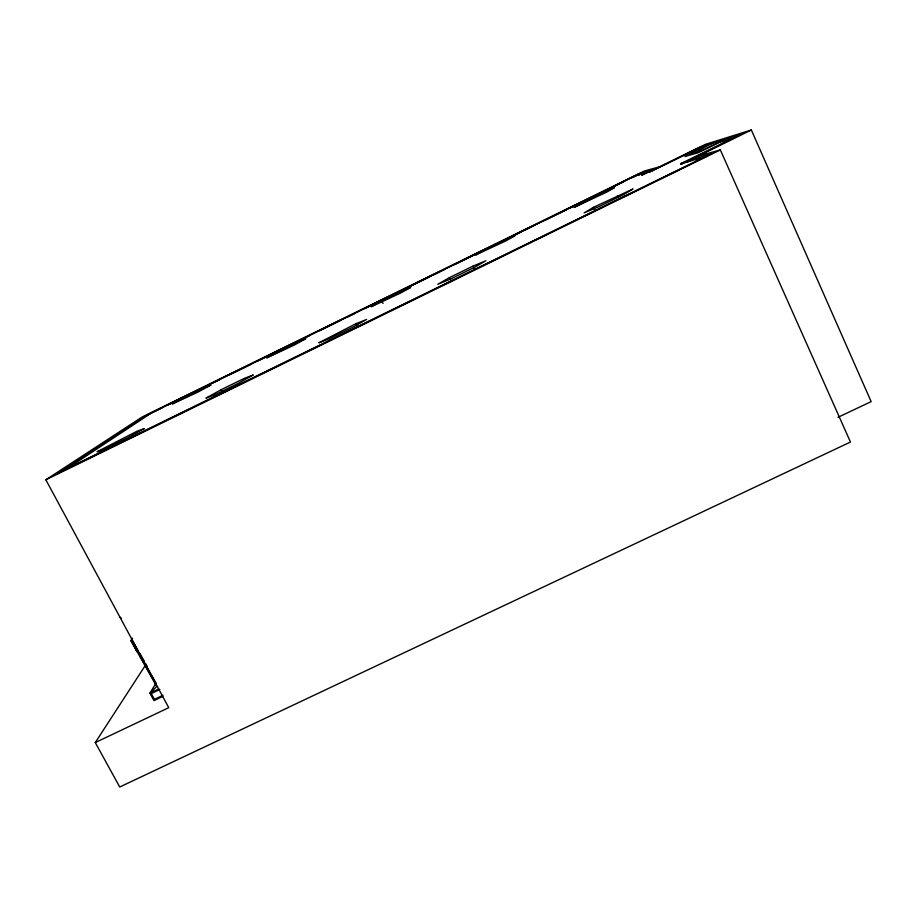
<?xml version="1.0" encoding="UTF-8"?>
<svg xmlns="http://www.w3.org/2000/svg" width="917" height="917" viewBox="0 0 917 917"><rect width="100%" height="100%" fill="white"/><g stroke="black" fill="none" stroke-linecap="round" stroke-linejoin="round"><path stroke-width="1.38" d="M155.592 683.738L149.964 693.126L154.01 700.611L162.768 696.439M838.035 417.292L871.15 401.612L751.344 129.996L697.826 156.177L720.338 149.93L850.46 442.028L119.726 787.004L95.276 742.564L145.505 665.146M132.552 638.163L130.879 640.479L156.715 686.501L149.964 693.126L158.733 688.954M95.276 742.564L168.751 707.683L45.85 479.786L142.101 417.029L644.387 170.998L659.667 166.768L705.54 144.301L751.344 129.996M593.448 207.345L584.106 212.904L599.271 206.508L624.168 194.335L633.017 188.971L593.448 207.345L594.789 209.867M449.422 277.633L437.81 284.281L450.201 279.226L474.662 267.271L485.884 260.772L473.057 266.068L449.422 277.633L450.786 280.144M484.646 249.963L475.625 255.029L506.23 240.713L514.987 235.761L504.063 240.46M221.238 389.668L205.947 398.127L214.165 395.124L238.225 383.352L253.275 374.973L244.518 378.285L221.238 389.668L222.613 392.167M381.69 300.948L371.213 306.748L400.397 293.142L410.644 287.434L381.69 300.948L383.054 303.47M147.729 414.897L161.85 407.973M168.27 404.833L174.689 401.692M184.97 396.66L206.795 385.965M213.214 382.825L219.633 379.684M229.903 374.652L251.728 363.957M258.147 360.817L264.566 357.676M274.836 352.644L296.661 341.949M303.08 338.809L309.499 335.668M319.769 330.636L341.594 319.941M348.013 316.801L354.443 313.66M364.714 308.628L386.538 297.933M392.957 294.793L399.376 291.64M409.647 286.62L431.471 275.925M434.039 274.664L444.309 269.632M454.58 264.612L476.404 253.917M478.972 252.656L521.337 231.909M523.905 230.648L534.187 225.616M544.457 220.584L566.282 209.901M568.849 208.64L579.12 203.608M589.39 198.576L611.215 187.893M613.782 186.632L624.053 181.6M638.175 174.689L640.742 173.428M713.277 142.972L693.08 152.864L703.511 149.792L724.522 139.51M355.865 323.724L318.841 342.82L329.1 338.809L353.412 326.922L366.628 319.437L355.865 323.724L357.011 326.349M45.85 479.786L720.338 149.93M159.856 689.458L151.271 693.55L154.411 699.373L162.997 695.281M139.613 653.007L144.405 661.432M145.769 663.839L147.144 666.246M138.788 652.755L156.463 683.83M139.395 654.623L140.782 657.076M142.181 659.529L146.365 666.877M151.236 675.462L152.635 677.915M154.033 680.357L155.42 682.81M140.324 656.71L141.722 659.151M143.109 661.604L153.529 679.91M154.916 682.351L156.303 684.793M151.316 694.822L153.712 699.258M132.77 641.098L137.825 650.462M132.117 640.88L137.619 651.081M131.406 640.914L137.034 651.357M131.074 640.639L137.16 651.93M473.057 266.068L474.181 268.704M617.496 195.585L618.597 198.221M119.944 617.175A18.925 6.281 65 0 1 121.422 618.436M704.428 156.509L711.752 153.655L57.633 473.562L147.293 414.748L640.914 172.969L642.209 172.614L638.289 174.666L643.86 172.167L652.136 169.909L648.044 172.109L655.632 168.957L700.863 146.812L741.36 134.318L688.541 160.796L707.488 154.813L704.428 156.509M681.193 164.2L689.928 160.704L687.223 161.965L700.405 157.999A17.79 0.676 -25.6 0 0 706.113 156.463L67.388 468.404L151.695 412.81L638.45 174.241L632.145 177.623L642.049 173.267L638.702 174.895L648.136 171.639L641.659 175.239L652.113 170.562L648.617 172.258L650.382 171.777L695.831 149.528L705.047 146.731L684.965 156.555L698.066 152.761L719.18 142.433L732.144 138.49L680.494 163.765L685.148 161.988L681.193 164.2M614.218 187.767L606.687 192.134L573.985 207.46L601.667 193.235L614.218 187.767M305.659 338.82L294.048 345.182L266.652 357.917L297.693 342.052L305.659 338.82M144.141 428.709L127.268 437.994L103.312 449.708L97.042 451.76L137.252 431.093L144.141 428.709M210.795 385.14L197.98 392.086L172.258 404.007L204.227 387.696L210.795 385.14"/></g></svg>
